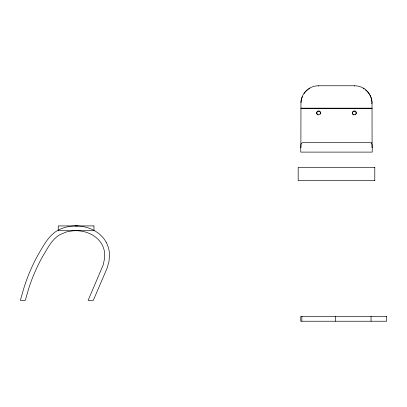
<?xml version="1.0" encoding="UTF-8"?>
<svg xmlns="http://www.w3.org/2000/svg" width="407" height="407" viewBox="0 0 407 407"><rect width="100%" height="100%" fill="white"/><g stroke="black" fill="none" stroke-linecap="round" stroke-linejoin="round"><path stroke-width="0.61" d="M371.596 103.592L372.023 103.215A17.45 17.303 0 0 0 370.604 96.612M372.171 147.588A36.06 4.706 0 0 0 372.084 146.937L372.105 144.958A2.371 2.35 0 0 0 369.744 142.572L303.235 142.577A2.371 2.35 0 0 0 300.87 144.958L300.89 146.937A36.06 4.706 0 0 0 300.89 147.746L300.956 102.844A17.44 17.292 0 0 1 318.61 85.77L354.344 85.77A17.45 17.303 0 0 1 372.023 102.844L372.084 147.41M300.956 108.17L372.023 108.17M300.956 108.542L372.023 108.542M371.596 142.577L372.023 142.577M374.786 167.348L298.189 167.348L298.183 180.688L374.786 180.688M106.202 242.328C102.086 234.697 94.409 229.451 86.126 227.289A40.013 40.013 0 0 0 79.467 226.104A40.786 40.786 0 0 0 75.453 225.936M374.791 167.348L374.791 180.688M372.217 147.339L372.217 152.106L300.763 152.106L300.758 147.339M371.057 316.463L371.057 321.23M354.344 85.77L354.344 86.142M335.327 316.463L335.327 321.23M318.61 85.77L318.61 86.142M301.872 316.463L301.872 321.23M106.212 242.323A27.722 27.722 0 0 1 109.503 254.278L109.03 261.284L107.27 267.72L93.3 300.391L88.115 300.391L103.169 264.993L104.67 258.089L104.513 252.07A22.721 22.721 0 0 0 102.03 244.622A23.631 23.631 0 0 0 99.542 240.939C94.923 235.312 87.927 232.066 80.815 231.059A36.116 36.116 0 0 0 72.792 230.815L66.707 231.837L59.773 234.753A24.186 24.186 0 0 0 57.789 236.05C51.358 240.761 47.685 248.102 43.641 254.741A168.742 168.742 0 0 0 28.526 289.194L25.29 300.391L20.35 300.391L23.982 287.769A173.514 173.514 0 0 1 39.515 252.335C43.574 245.619 47.365 238.41 53.526 233.323A29.609 29.609 0 0 1 57.397 230.616C61.971 227.996 67.155 226.501 72.4 226.068A41.239 41.239 0 0 1 77.447 225.971M352.548 113.797A1.908 1.887 0 0 1 354.441 111.279A1.908 1.887 0 0 1 356.064 113.98M355.789 114.392A1.908 1.887 0 0 1 355.423 114.723M353.993 115.023A1.908 1.887 0 0 1 353.52 114.871M353.103 114.601A1.908 1.887 0 0 1 352.772 114.235M316.992 114.164A1.908 1.887 0 0 1 318.554 111.279A1.908 1.887 0 0 1 320.289 114.062M318.177 115.003A1.908 1.887 0 0 1 317.709 114.83M300.971 102.656A17.44 17.292 0 0 1 302.365 96.617M304.014 93.651A17.44 17.292 0 0 1 307.499 89.932M308.414 89.255A17.44 17.292 0 0 1 309.864 88.355M363.1 88.35A17.45 17.303 0 0 1 364.077 88.935M365.466 89.927A17.45 17.303 0 0 1 369.566 94.597M369.851 95.085A17.45 17.303 0 0 1 370.37 96.098M93.956 225.916L58.226 225.916L58.226 230.713L93.956 230.713L93.956 225.916M386.65 316.463L300.758 316.463L300.758 321.23L386.65 321.23L386.65 316.463M353.103 114.23A1.908 1.887 0 0 0 356.217 113.136A1.908 1.887 0 0 0 353.703 111.014A1.908 1.887 0 0 0 353.103 114.23M317.307 114.169A1.908 1.887 0 0 0 320.467 113.227A1.908 1.887 0 0 0 318.06 110.984A1.908 1.887 0 0 0 317.307 114.169"/></g></svg>
